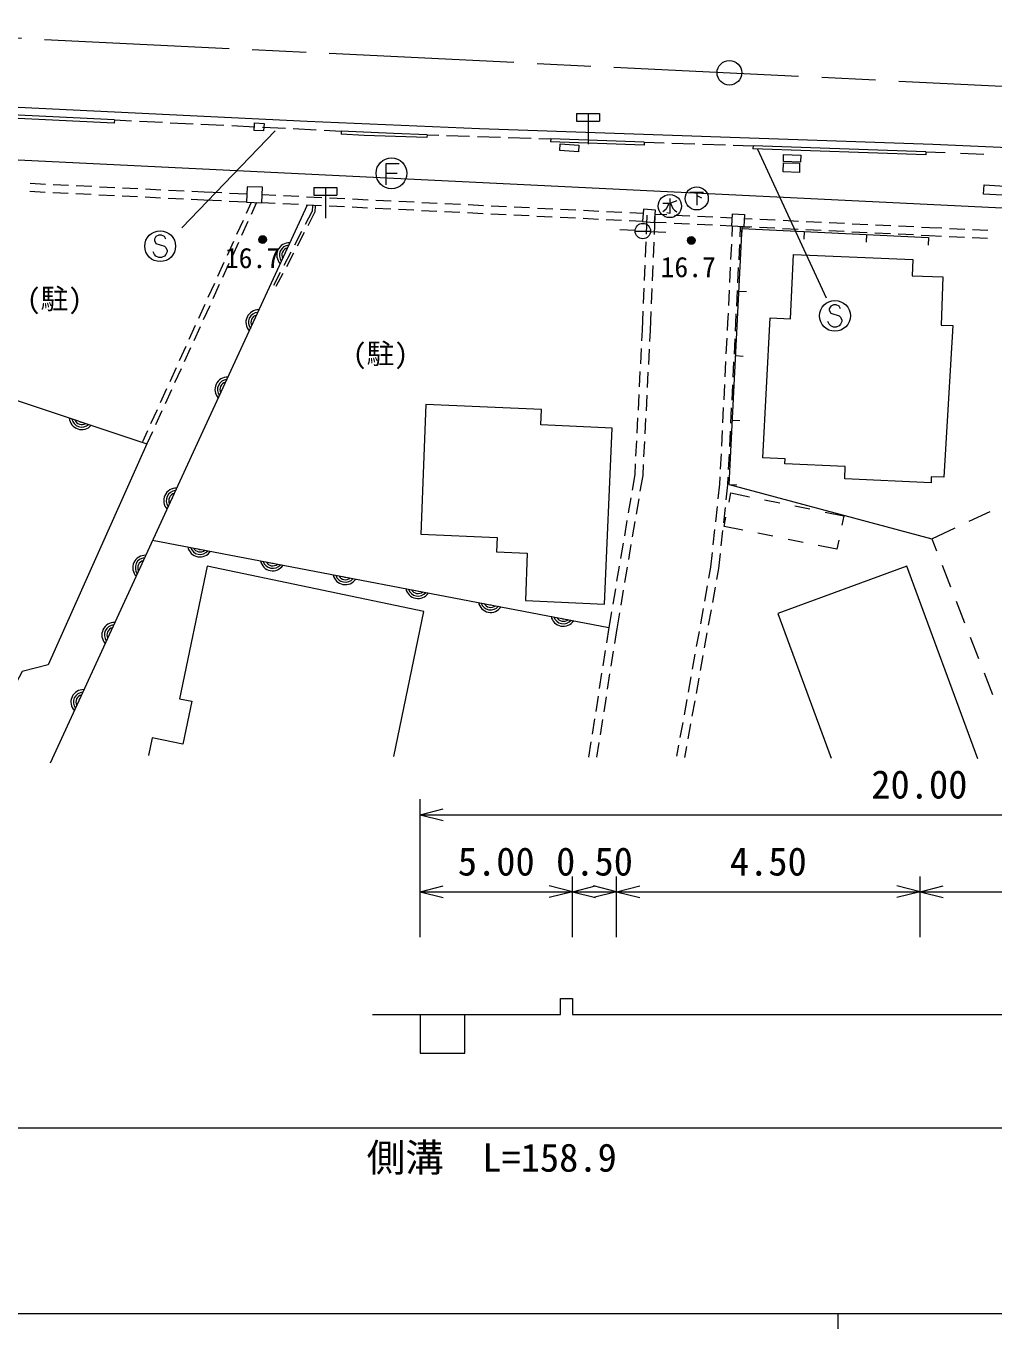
# Model space of a CAD drawing. Units: millimetres, scale not verified. Extents: x 40000 to 680000, y 20000 to 380000.
# Drawn here: x 115312 to 178122, y 204000 to 288557 of the extents above; entities that cross this region are included whole.
import ezdxf
from ezdxf.enums import TextEntityAlignment as Align

# ---------------------------------------------------------------- set-up
doc = ezdxf.new("R2010")
doc.units = ezdxf.units.MM
doc.header["$LTSCALE"] = 1000
doc.linetypes.add('CHAIN', pattern=[18.5, 12, -1.5, 3.5, -1.5])
for name, color, linetype, lineweight in [('M-BGD', 7, 'Continuous', 13), ('M-BGD-EXST', 7, 'Continuous', 13), ('M-BMK', 2, 'CHAIN', 13), ('M-BMK-OTRS', 5, 'Continuous', 13), ('M-BMK-SRVR', 3, 'Continuous', 13), ('M-STR-HTXT', 7, 'Continuous', 13), ('M-STR-STRC', 7, 'Continuous', 13), ('M-TTL-BAND', 7, 'Continuous', 13)]:
    doc.layers.add(name, color=color, linetype=linetype, lineweight=lineweight)
doc.layers.add('M-BMK-HTXT', color=7, linetype='Continuous')
doc.styles.add('ＭＳ ゴシック', font='')
doc.styles.get('ＭＳ ゴシック').set_extended_font_data('MS Gothic')

msp = doc.modelspace()

# ---------------------------------------------------------------- linework, layer by layer
at = {"layer": 'M-BGD'}
for p, q in [((121035, 282249), (109392, 282816)), ((121045, 282464), (109402, 283031)), ((121045, 282464), (121035, 282249)), ((121045, 282464), (122163, 282409)), ((122663, 282385), (124161, 282312)), ((124660, 282287), (126159, 282214)), ((126658, 282190), (128156, 282117)), ((128656, 282093), (130154, 282020)), ((130653, 281995), (132152, 281922)), ((132651, 281898), (134149, 281825)), ((134649, 281801), (135767, 281746)), ((135767, 281746), (135756, 281532)), ((139158, 281581), (135767, 281746)), ((141335, 281506), (139158, 281581)), ((137262, 281458), (135756, 281532)), ((141328, 281318), (137262, 281458)), ((141335, 281506), (141328, 281318)), ((141335, 281506), (142099, 281480)), ((142599, 281463), (144098, 281411)), ((144598, 281394), (146097, 281342)), ((146596, 281325), (148095, 281273)), ((148595, 281256), (149360, 281230)), ((149360, 281230), (149353, 281042)), ((155427, 280833), (149353, 281042)), ((155434, 281021), (149360, 281230)), ((155434, 281021), (155427, 280833)), ((155434, 281021), (156713, 280977)), ((157213, 280960), (158712, 280908)), ((159211, 280891), (160710, 280839)), ((161210, 280822), (162489, 280778)), ((162489, 280778), (162483, 280590)), ((173708, 280392), (162489, 280778)), ((173701, 280204), (162483, 280590)), ((173708, 280392), (173701, 280204)), ((173708, 280392), (174961, 280343)), ((175960, 280304), (177459, 280245)), ((116573, 278281), (115574, 278330)), ((118071, 278208), (117073, 278257)), ((116548, 277762), (115549, 277810)), ((118046, 277688), (117047, 277737)), ((119544, 277615), (118546, 277664)), ((119570, 278135), (118571, 278183)), ((121043, 277542), (120044, 277591)), ((121068, 278062), (120069, 278110)), ((122541, 277469), (121542, 277518)), ((122566, 277988), (121567, 278037)), ((124039, 277396), (123040, 277445)), ((124064, 277915), (123066, 277964)), ((125537, 277323), (124538, 277371)), ((125563, 277842), (124564, 277891)), ((126874, 277778), (126062, 277818)), ((128011, 277723), (126874, 277778)), ((129648, 277644), (128510, 277699)), ((130641, 277603), (130639, 277603)), ((131511, 277560), (130641, 277603)), ((133010, 277486), (132011, 277535)), ((134508, 277413), (133509, 277462)), ((136006, 277339), (135007, 277388)), ((126849, 277259), (126037, 277298)), ((133553, 276939), (126657, 261974)), ((127987, 277204), (126849, 277259)), ((129624, 277124), (128486, 277179)), ((129923, 277112), (129599, 276400)), ((130268, 277098), (129917, 276326)), ((131484, 277041), (130617, 277083)), ((132982, 276967), (131983, 277016)), ((133443, 275689), (133879, 276524)), ((134480, 276893), (133482, 276942)), ((133898, 276922), (133879, 276524)), ((134078, 276913), (134057, 276476)), ((135979, 276820), (134980, 276869)), ((137477, 276746), (136478, 276795)), ((137504, 277265), (136505, 277314)), ((138975, 276672), (137976, 276722)), ((139002, 277192), (138004, 277241)), ((140473, 276599), (139474, 276648)), ((140501, 277118), (139502, 277167)), ((141971, 276525), (140973, 276574)), ((141999, 277045), (141000, 277094)), ((143497, 276971), (142498, 277020)), ((144995, 276897), (143996, 276946)), ((146493, 276824), (145495, 276873)), ((147992, 276750), (146993, 276799)), ((149490, 276676), (148491, 276725)), ((150988, 276603), (149989, 276652)), ((152486, 276529), (151487, 276578)), ((153984, 276456), (152986, 276505)), ((129393, 275944), (128979, 275034)), ((129711, 275871), (129297, 274960)), ((133612, 275623), (134057, 276476)), ((143470, 276452), (142471, 276501)), ((144968, 276378), (143969, 276427)), ((146466, 276304), (145467, 276353)), ((147964, 276231), (146965, 276280)), ((149462, 276157), (148464, 276206)), ((150961, 276083), (149962, 276133)), ((152459, 276010), (151460, 276059)), ((153957, 275936), (152958, 275985)), ((155323, 275869), (154456, 275912)), ((155354, 276388), (154484, 276431)), ((155360, 276388), (155354, 276388)), ((155605, 276282), (155553, 275048)), ((156124, 276260), (156072, 275026)), ((156861, 275777), (156100, 275814)), ((156890, 276296), (156131, 276333)), ((158359, 275705), (157361, 275753)), ((158389, 276224), (157390, 276272)), ((159858, 275633), (158859, 275681)), ((159887, 276152), (158888, 276200)), ((161146, 276091), (160386, 276128)), ((161148, 276091), (161146, 276091)), ((162436, 276023), (161927, 276047)), ((163935, 275951), (162936, 275999)), ((165433, 275879), (164434, 275927)), ((166931, 275807), (165932, 275855)), ((168429, 275734), (167431, 275782)), ((169928, 275662), (168929, 275710)), ((132749, 274359), (133212, 275245)), ((132918, 274293), (133381, 275180)), ((154839, 275281), (153841, 275336)), ((154838, 275253), (155838, 275253)), ((155838, 275231), (156837, 275188)), ((161119, 275572), (160357, 275609)), ((160930, 258797), (161775, 275535)), ((161142, 275522), (161111, 274906)), ((161661, 275497), (161631, 274881)), ((161769, 275411), (161745, 274911)), ((161769, 275411), (173885, 274836)), ((161775, 275535), (162274, 275510)), ((161775, 275535), (162274, 275510)), ((162410, 275504), (161900, 275528)), ((163908, 275431), (162910, 275480)), ((165407, 275359), (164408, 275407)), ((165808, 275219), (165784, 274720)), ((166905, 275287), (165906, 275335)), ((168403, 275215), (167404, 275263)), ((169902, 275143), (168903, 275191)), ((169846, 275028), (169823, 274528)), ((171400, 275071), (170401, 275119)), ((171426, 275590), (170427, 275638)), ((172898, 274999), (171899, 275047)), ((172924, 275518), (171925, 275566)), ((173908, 274950), (173398, 274975)), ((173933, 275469), (173424, 275494)), ((173885, 274836), (173862, 274337)), ((173885, 274836), (173862, 274337)), ((174715, 274910), (173908, 274950)), ((174740, 275430), (173933, 275469)), ((176213, 274837), (175214, 274886)), ((176238, 275356), (175239, 275405)), ((177711, 274763), (176712, 274812)), ((177736, 275283), (176737, 275332)), ((128772, 274579), (128359, 273668)), ((129090, 274505), (128677, 273595)), ((155532, 274548), (155490, 273549)), ((156051, 274526), (156009, 273527)), ((161087, 274407), (161037, 273408)), ((161606, 274381), (161557, 273382)), ((128152, 273213), (127738, 272302)), ((128470, 273139), (128057, 272229)), ((132056, 273029), (132518, 273915)), ((132224, 272963), (132687, 273850)), ((131389, 271750), (131824, 272585)), ((131548, 271667), (131993, 272520)), ((155469, 273049), (155427, 272050)), ((155988, 273027), (155946, 272028)), ((161012, 272909), (160963, 271910)), ((161532, 272883), (161482, 271884)), ((127532, 271847), (127118, 270937)), ((127850, 271774), (127436, 270863)), ((155406, 271551), (155364, 270552)), ((155925, 271529), (155883, 270530)), ((160938, 271411), (160889, 270412)), ((161458, 271385), (161408, 270386)), ((161564, 271351), (162063, 271326)), ((126911, 270481), (126498, 269571)), ((127230, 270408), (126816, 269497)), ((155343, 270052), (155291, 268817)), ((155862, 270030), (155810, 268795)), ((160864, 269913), (160833, 269297)), ((161383, 269887), (161353, 269271)), ((126291, 269116), (125878, 268205)), ((126609, 269042), (126196, 268132)), ((160833, 269297), (160808, 268792)), ((161353, 269271), (161328, 268766)), ((155291, 268817), (155256, 268131)), ((155810, 268791), (155774, 268089)), ((160784, 268293), (160734, 267294)), ((161303, 268267), (161254, 267268)), ((125671, 267750), (125257, 266839)), ((125989, 267676), (125576, 266766)), ((155230, 267632), (155178, 266633)), ((155748, 267590), (155697, 266591)), ((125051, 266384), (124637, 265473)), ((160709, 266794), (160660, 265796)), ((161229, 266769), (161179, 265770)), ((161353, 267166), (161852, 267141)), ((125369, 266311), (124955, 265400)), ((155153, 266134), (155101, 265135)), ((155671, 266092), (155620, 265093)), ((124430, 265018), (124017, 264108)), ((124749, 264945), (124335, 264034)), ((160635, 265296), (160586, 264297)), ((161155, 265271), (161105, 264272)), ((155076, 264636), (155024, 263637)), ((155594, 264594), (155543, 263595)), ((123810, 263652), (123397, 262742)), ((124128, 263579), (123715, 262669)), ((154999, 263138), (154947, 262139)), ((155517, 263096), (155466, 262097)), ((160561, 263798), (160512, 262799)), ((161080, 263772), (161031, 262774)), ((161141, 262982), (161641, 262957)), ((123190, 262287), (122866, 261574)), ((123508, 262213), (123158, 261442)), ((160487, 262300), (160438, 261301)), ((161006, 262274), (160957, 261275)), ((126657, 261974), (116867, 240726)), ((154922, 261640), (154870, 260641)), ((155440, 261598), (155389, 260599)), ((160413, 260802), (160363, 259803)), ((160932, 260776), (160883, 259777)), ((154845, 260142), (154809, 259456)), ((155363, 260100), (155327, 259399)), ((154809, 259456), (154637, 258438)), ((155327, 259399), (155152, 258366)), ((160316, 258829), (160212, 257872)), ((160339, 259304), (160314, 258799)), ((160833, 258773), (160729, 257807)), ((160858, 259278), (160833, 258773)), ((160930, 258797), (174090, 255284)), ((160930, 258797), (161430, 258772)), ((154554, 257945), (154387, 256959)), ((160929, 257664), (161051, 258260)), ((161051, 258260), (162262, 258013)), ((155069, 257873), (154902, 256887)), ((160159, 257375), (160051, 256381)), ((160675, 257310), (160567, 256316)), ((163242, 257813), (164222, 257614)), ((165202, 257414), (166182, 257215)), ((154304, 256466), (154137, 255480)), ((154819, 256394), (154652, 255408)), ((160608, 256089), (160730, 256684)), ((167161, 257015), (168373, 256768)), ((168373, 256768), (168252, 256172)), ((176520, 256418), (177879, 257053)), ((159997, 255884), (159890, 254890)), ((160513, 255819), (160406, 254825)), ((161820, 255842), (160608, 256089)), ((163779, 255442), (162800, 255642)), ((174090, 255284), (175614, 255995)), ((123528, 255184), (153132, 249532)), ((154054, 254987), (153887, 254001)), ((154569, 254915), (154402, 253929)), ((165739, 255043), (164759, 255243)), ((167931, 254597), (166719, 254843)), ((168052, 255192), (167931, 254597)), ((174090, 255284), (174400, 254490)), ((159836, 254393), (159732, 253436)), ((160352, 254328), (160247, 253362)), ((153804, 253508), (153637, 252522)), ((154319, 253436), (154152, 252450)), ((159732, 253436), (159603, 252715)), ((160247, 253362), (160116, 252632)), ((174763, 253559), (175308, 252161)), ((153554, 252029), (153387, 251043)), ((159515, 252223), (159338, 251239)), ((160028, 252140), (159851, 251156)), ((154069, 251957), (153902, 250971)), ((175672, 251230), (176217, 249832)), ((153304, 250550), (153132, 249532)), ((153819, 250478), (153644, 249446)), ((159250, 250747), (159073, 249762)), ((159763, 250664), (159586, 249679)), ((164107, 250429), (167569, 241038)), ((153132, 249532), (152974, 248527)), ((153645, 249452), (153494, 248486)), ((158985, 249270), (158808, 248286)), ((159498, 249187), (159321, 248203)), ((176580, 248901), (177125, 247503)), ((152897, 248033), (152742, 247045)), ((153416, 247992), (153261, 247004)), ((158720, 247794), (158543, 246809)), ((159233, 247711), (159056, 246727)), ((152664, 246551), (152509, 245563)), ((153184, 246510), (153029, 245522)), ((158455, 246317), (158278, 245333)), ((158968, 246234), (158791, 245250)), ((177489, 246572), (178034, 245174)), ((152432, 245069), (152277, 244081)), ((152951, 245028), (152797, 244040)), ((158190, 244841), (158013, 243857)), ((158703, 244758), (158526, 243774)), ((152199, 243587), (152044, 242599)), ((152719, 243546), (152564, 242558)), ((157925, 243365), (157748, 242380)), ((158438, 243282), (158261, 242297)), ((151967, 242105), (151809, 241100)), ((152487, 242064), (152335, 241098)), ((157660, 241888), (157530, 241167)), ((158173, 241805), (158042, 241076))]:
    msp.add_line(p, q, dxfattribs=at)
for points in [[(130135, 282273), (130757, 282240), (130731, 281751), (130109, 281784)], [(149981, 280915), (151188, 280829), (151156, 280384), (149949, 280470)], [(164475, 280212), (165581, 280169), (165564, 279717), (164457, 279760)], [(164470, 279685), (165512, 279655), (165495, 279059), (164453, 279089)], [(177487, 278254), (179530, 278126), (179493, 277528), (177450, 277656)], [(129624, 277124), (130617, 277083), (130659, 278091), (129666, 278132)], [(155323, 275869), (156100, 275814), (156156, 276609), (155380, 276664)], [(161900, 275528), (161119, 275572), (161164, 276375), (161945, 276331)], [(163133, 260541), (163607, 269611), (164914, 269548), (165115, 273726), (172856, 273404), (172812, 272353), (174807, 272282), (174701, 269150), (175454, 269118), (174873, 259275), (174057, 259310), (174038, 258923), (168447, 259165), (168460, 259964), (164555, 260154), (164570, 260468)], [(141265, 264001), (140937, 255585), (145874, 255358), (145833, 254430), (147840, 254337), (147721, 251269), (152846, 251041), (153355, 262450), (148726, 262671), (148770, 263667)]]:
    msp.add_lwpolyline(points, close=True, dxfattribs=at)
for points in [[(88464, 234935), (91864, 240643), (99046, 251638), (103913, 260287), (103452, 262126), (105396, 267363), (123158, 261442)], [(123158, 261442), (116744, 247105), (115061, 246676), (112191, 241278)], [(139171, 241150), (141136, 250563), (127070, 253499), (125275, 244898), (126067, 244733), (125484, 241942), (123492, 242358), (123253, 241213)], [(177087, 241000), (172474, 253513), (164107, 250429)], [(137784, 224418), (140880, 224418), (143789, 224418), (149996, 224418), (149996, 225444), (150769, 225444), (150769, 224405), (157121, 224405), (173328, 224405), (189512, 224405), (195657, 224405), (195657, 225394), (196567, 225394), (196567, 224418), (202774, 224418), (205683, 224418), (208779, 224418)], [(140880, 224418), (140880, 221908), (143789, 221908), (143789, 224418)]]:
    msp.add_lwpolyline(points, dxfattribs=at)
for centre, radius in [((155338, 275253), 500), ((130662, 274703), 250), ((130662, 274703), 204), ((130662, 274703), 159), ((130662, 274703), 114), ((158479, 274641), 250), ((158479, 274641), 204), ((130662, 274703), 68.2), ((130662, 274703), 22.7), ((158479, 274641), 159), ((158479, 274641), 114), ((158479, 274641), 68.2), ((158479, 274641), 22.7)]:
    msp.add_circle(centre, radius, dxfattribs=at)
for centre, radius, start, end in [((132398, 273685), 812, 87.8807, 222.64097), ((132398, 273685), 650, 93.99648, 216.52518), ((132398, 273685), 488, 105.12917, 205.39249), ((132398, 273685), 325, 139.31846, 171.2032), ((130389, 269326), 812, 87.8807, 222.64097), ((130389, 269326), 650, 93.99648, 216.52518), ((130389, 269326), 488, 105.12917, 205.39249), ((130389, 269326), 325, 139.31846, 171.2032), ((128380, 264966), 812, 87.8807, 222.64097), ((128380, 264966), 650, 93.99648, 216.52518), ((128380, 264966), 488, 105.12917, 205.39249), ((128380, 264966), 325, 139.31846, 171.2032), ((118929, 263181), 812, 184.1828, 318.94307), ((118929, 263181), 650, 190.29859, 312.82728), ((118929, 263181), 488, 201.43128, 301.6946), ((118929, 263181), 325, 235.62057, 267.50531), ((125059, 257759), 812, 87.8807, 222.64097), ((125059, 257759), 650, 93.99648, 216.52518), ((125059, 257759), 488, 105.12917, 205.39249), ((125059, 257759), 325, 139.31846, 171.2032), ((126602, 254915), 812, 191.8116, 326.57187), ((126602, 254915), 650, 197.92739, 320.45609), ((126602, 254915), 488, 209.06008, 309.3234), ((126602, 254915), 325, 243.24937, 275.13411), ((123050, 253399), 812, 87.8807, 222.64097), ((123050, 253399), 650, 93.99648, 216.52518), ((123050, 253399), 488, 105.12917, 205.39249), ((131316, 254015), 812, 191.8116, 326.57187), ((131316, 254015), 650, 197.92739, 320.45609), ((131316, 254015), 488, 209.06008, 309.3234), ((131316, 254015), 325, 243.24937, 275.13411), ((123050, 253399), 325, 139.31846, 171.2032), ((136031, 253115), 812, 191.8116, 326.57187), ((136031, 253115), 650, 197.92739, 320.45609), ((136031, 253115), 488, 209.06008, 309.3234), ((136031, 253115), 325, 243.24937, 275.13411), ((140746, 252215), 812, 191.8116, 326.57187), ((140746, 252215), 650, 197.92739, 320.45609), ((140746, 252215), 488, 209.06008, 309.3234), ((140746, 252215), 325, 243.24937, 275.13411), ((145461, 251315), 812, 191.8116, 326.57187), ((145461, 251315), 650, 197.92739, 320.45609), ((145461, 251315), 488, 209.06008, 309.3234), ((145461, 251315), 325, 243.24937, 275.13411), ((121042, 249040), 812, 87.8807, 222.64097), ((121042, 249040), 650, 93.99648, 216.52518), ((121042, 249040), 488, 105.12917, 205.39249), ((150176, 250415), 812, 191.8116, 326.57187), ((150176, 250415), 650, 197.92739, 320.45609), ((150176, 250415), 488, 209.06008, 309.3234), ((150176, 250415), 325, 243.24937, 275.13411), ((121042, 249040), 325, 139.31846, 171.2032), ((119033, 244680), 812, 87.8807, 222.64097), ((119033, 244680), 650, 93.99648, 216.52518), ((119033, 244680), 488, 105.12917, 205.39249), ((119033, 244680), 325, 139.31846, 171.2032)]:
    msp.add_arc(centre, radius, start, end, dxfattribs=at)
at = {"layer": 'M-BGD-EXST'}
for p, q in [((139524, 279625), (138649, 279625)), ((138649, 279625), (138649, 278250)), ((138649, 279000), (139399, 279000)), ((157089, 277363), (157089, 276388)), ((158384, 277787), (159284, 277787)), ((158834, 277787), (158834, 276924)), ((158834, 277562), (159134, 277412)), ((156639, 277063), (157014, 277063)), ((156826, 276650), (156639, 276500)), ((156939, 276838), (156826, 276650)), ((157014, 277063), (156939, 276838)), ((157539, 277213), (157126, 277063)), ((157126, 277063), (157276, 276725)), ((157276, 276725), (157389, 276613)), ((157389, 276613), (157539, 276500)), ((157089, 276388), (156901, 276425))]:
    msp.add_line(p, q, dxfattribs=at)
for centre, radius in [((139024, 279000), 1000), ((157089, 276875), 750), ((158834, 277374), 750)]:
    msp.add_circle(centre, radius, dxfattribs=at)
at = {"layer": 'M-BMK'}
msp.add_lwpolyline([(61073, 290391), (289472, 279264), (332245, 276874)], dxfattribs=at)
at = {"layer": 'M-BMK-OTRS'}
for p, q in [((133550, 282355), (90152, 284469)), ((191021, 276127), (83587, 281389))]:
    msp.add_line(p, q, dxfattribs=at)
msp.add_lwpolyline([(213742, 278556), (204620, 279123), (183927, 280443), (174159, 280877), (144732, 281890), (133550, 282355)], dxfattribs=at)
at = {"layer": 'M-BMK-SRVR'}
msp.add_circle((160955, 285525), 800, dxfattribs=at)
at = {"layer": 'M-STR-HTXT'}
for p, q in [((140880, 229418), (140880, 238374)), ((140880, 237374), (142380, 237749)), ((140880, 237374), (205683, 237374)), ((140880, 237374), (142380, 236999)), ((140880, 232374), (142380, 232749)), ((150769, 232374), (149269, 232749)), ((150769, 229418), (150769, 233374)), ((150769, 232374), (152269, 232749)), ((153634, 232374), (152134, 232749)), ((153634, 229418), (153634, 233374)), ((153634, 232374), (155134, 232749)), ((173328, 232374), (171828, 232749)), ((173328, 229418), (173328, 233374)), ((173328, 232374), (174828, 232749)), ((140880, 232374), (150769, 232374)), ((140880, 232374), (142380, 231999)), ((150769, 232374), (149269, 231999)), ((150769, 232374), (153634, 232374)), ((150769, 232374), (152269, 231999)), ((153634, 232374), (152134, 231999)), ((153634, 232374), (173328, 232374)), ((153634, 232374), (155134, 231999)), ((173328, 232374), (171828, 231999)), ((173328, 232374), (192817, 232374)), ((173328, 232374), (174828, 231999)), ((68442, 217056), (222977, 217056))]:
    msp.add_line(p, q, dxfattribs=at)
at = {"layer": 'M-STR-STRC'}
for p, q in [((151031, 282890), (152531, 282890)), ((151031, 282890), (151031, 282390)), ((151781, 282890), (151781, 280890)), ((152531, 282890), (152531, 282390)), ((131476, 281763), (125413, 275469)), ((151031, 282390), (152531, 282390)), ((162787, 280566), (167235, 270920)), ((133984, 278085), (135484, 278085)), ((133984, 278085), (133984, 277585)), ((133984, 277585), (135484, 277585)), ((134734, 278085), (134734, 276085)), ((135484, 278085), (135484, 277585)), ((123742, 274904), (123652, 274723)), ((123924, 274995), (123742, 274904)), ((124106, 274995), (123924, 274995)), ((124288, 274904), (124106, 274995)), ((124379, 274723), (124288, 274904)), ((123652, 274723), (123652, 274632)), ((123652, 274632), (123742, 274450)), ((123742, 274450), (124288, 274268)), ((124288, 274268), (124379, 274177)), ((124379, 274177), (124470, 273995)), ((124470, 273995), (124470, 273904)), ((123652, 273723), (123561, 273904)), ((123742, 273632), (123652, 273723)), ((123924, 273541), (123742, 273632)), ((124106, 273541), (123924, 273541)), ((124288, 273632), (124106, 273541)), ((124379, 273723), (124288, 273632)), ((124470, 273904), (124379, 273723)), ((167530, 270383), (167439, 270202)), ((167439, 270202), (167439, 270111)), ((167439, 270111), (167530, 269929)), ((167712, 270474), (167530, 270383)), ((167530, 269929), (168075, 269747)), ((167893, 270474), (167712, 270474)), ((168075, 270383), (167893, 270474)), ((168166, 270202), (168075, 270383)), ((168075, 269747), (168166, 269656)), ((167439, 269202), (167348, 269383)), ((167530, 269111), (167439, 269202)), ((167712, 269020), (167530, 269111)), ((167893, 269020), (167712, 269020)), ((168075, 269111), (167893, 269020)), ((168166, 269202), (168075, 269111)), ((168166, 269656), (168257, 269474)), ((168257, 269383), (168166, 269202)), ((168257, 269474), (168257, 269383))]:
    msp.add_line(p, q, dxfattribs=at)
for centre in [(124015, 274268), (167803, 269747)]:
    msp.add_circle(centre, 1000, dxfattribs=at)
at = {"layer": 'M-TTL-BAND'}
for p, q in [((40000, 205000), (579000, 205000)), ((168000, 205000), (168000, 204000))]:
    msp.add_line(p, q, dxfattribs=at)

# ---------------------------------------------------------------- texts
at = {"layer": 'M-BGD', "style": 'ＭＳ ゴシック'}
for p in [(117158, 270856), (138313, 267290)]:
    msp.add_text('(駐)', height=1320, dxfattribs=at).set_placement(p, align=Align.MIDDLE_CENTER)
at = {"layer": 'M-BMK-HTXT', "style": 'ＭＳ ゴシック'}
for p in [(128210, 272449), (156487, 271863)]:
    msp.add_text('16.7', height=1320, dxfattribs=at).set_placement(p, align=Align.BOTTOM_LEFT)
at = {"layer": 'M-STR-HTXT', "style": 'ＭＳ ゴシック'}
for s, p in [('20.00', (173281, 237874)), ('5.00', (145825, 232874)), ('0.50', (152201, 232874)), ('4.50', (163481, 232874)), ('側溝\u3000L=158.9', (145533, 213656))]:
    msp.add_text(s, height=1833, dxfattribs=at).set_placement(p, align=Align.BOTTOM_CENTER)

doc.saveas('drawing.dxf')
